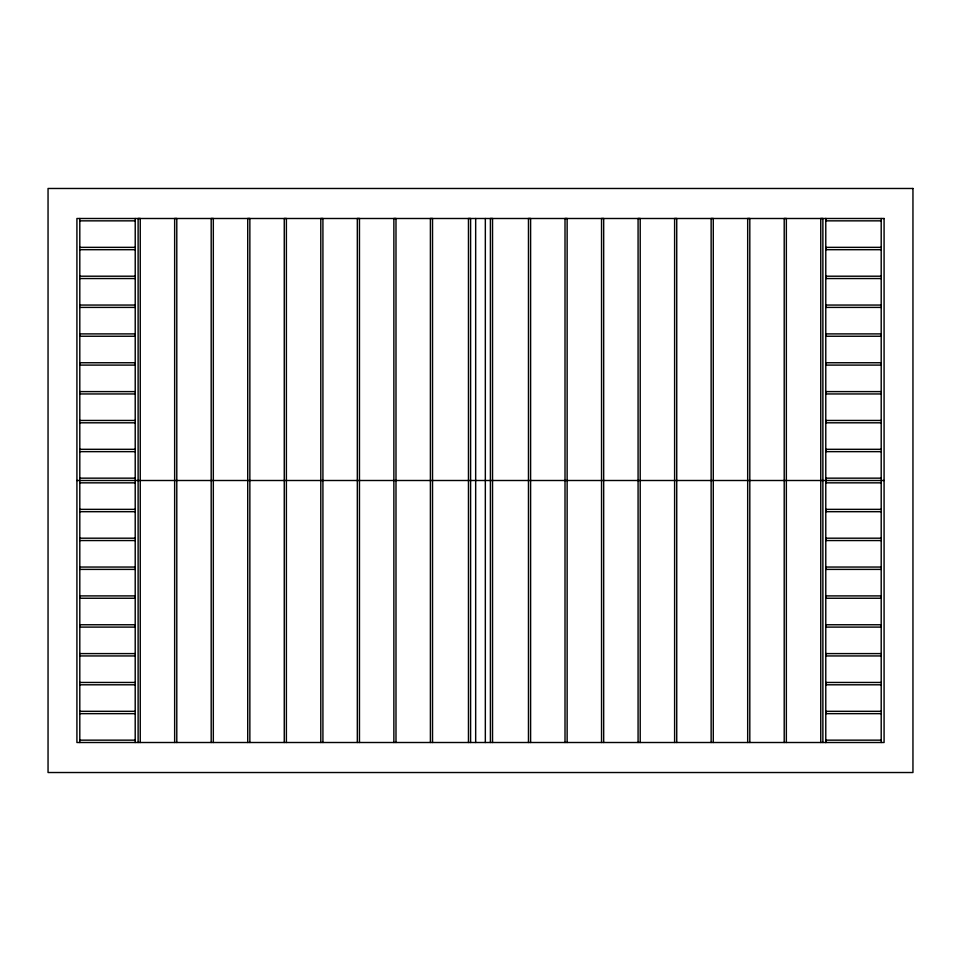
<?xml version="1.0" encoding="UTF-8"?>
<svg xmlns="http://www.w3.org/2000/svg" width="961" height="961" viewBox="0 0 961 961"><rect width="100%" height="100%" fill="white"/><g stroke="black" fill="none" stroke-linecap="round" stroke-linejoin="round"><path stroke-width="1.44" d="M79.799 220.85L135.201 220.85M881.201 220.85L825.799 220.85L825.799 218.495M79.799 247.349L135.201 247.349M881.201 247.349L825.799 247.349L825.799 249.692L881.201 249.692M79.799 249.692L135.201 249.692M79.799 276.203L135.201 276.203M881.201 276.203L825.799 276.203L825.799 278.546L881.201 278.546M79.799 278.546L135.201 278.546M79.799 305.057L135.201 305.057M881.201 305.057L825.799 305.057L825.799 307.4L881.201 307.4M79.799 307.4L135.201 307.4M79.799 333.899L135.201 333.899M881.201 333.899L825.799 333.899L825.799 336.242L881.201 336.242M79.799 336.242L135.201 336.242M79.799 362.753L135.201 362.753M881.201 362.753L825.799 362.753L825.799 365.096L881.201 365.096M79.799 365.096L135.201 365.096M79.799 391.607L135.201 391.607M881.201 391.607L825.799 391.607L825.799 393.95L881.201 393.95M79.799 393.95L135.201 393.95M79.799 420.45L135.201 420.45M881.201 420.45L825.799 420.45L825.799 422.804L881.201 422.804M79.799 422.804L135.201 422.804M79.799 449.304L135.201 449.304M881.201 449.304L825.799 449.304L825.799 451.646L881.201 451.646M79.799 451.646L135.201 451.646M79.799 478.158L135.201 478.158M881.201 478.158L825.799 478.158L825.799 482.842L881.201 482.842M76.916 480.5L884.084 480.5M79.799 482.842L135.201 482.842M79.799 509.354L135.201 509.354M881.201 509.354L825.799 509.354L825.799 511.696L881.201 511.696M79.799 511.696L135.201 511.696M79.799 538.196L135.201 538.196M881.201 538.196L825.799 538.196L825.799 540.55L881.201 540.55M79.799 540.55L135.201 540.55M79.799 567.05L135.201 567.05M881.201 567.05L825.799 567.05L825.799 569.392L881.201 569.392M79.799 569.392L135.201 569.392M79.799 595.904L135.201 595.904M881.201 595.904L825.799 595.904L825.799 598.247L881.201 598.247M79.799 598.247L135.201 598.247M79.799 624.758L135.201 624.758M881.201 624.758L825.799 624.758L825.799 627.101L881.201 627.101M79.799 627.101L135.201 627.101M79.799 653.6L135.201 653.6M881.201 653.6L825.799 653.6L825.799 655.943L881.201 655.943M79.799 655.943L135.201 655.943M79.799 682.454L135.201 682.454M881.201 682.454L825.799 682.454L825.799 684.797L881.201 684.797M79.799 684.797L135.201 684.797M79.799 711.308L135.201 711.308M881.201 711.308L825.799 711.308L825.799 713.651L881.201 713.651M79.799 713.651L135.201 713.651M79.799 740.15L135.201 740.15M881.201 740.15L825.799 740.15L825.799 742.505M881.201 218.495L881.201 742.505M825.775 218.495L825.775 742.505M822.88 742.505L822.88 218.495L820.754 218.495L820.754 742.505M786.35 742.505L786.35 218.495L784.212 218.495L784.212 742.505M749.808 742.505L749.808 218.495L747.682 218.495L747.682 742.505M713.278 742.505L713.278 218.495L711.14 218.495L711.14 742.505M676.736 742.505L676.736 218.495L674.61 218.495L674.61 742.505M640.206 742.505L640.206 218.495L638.08 218.495L638.08 742.505M603.676 742.505L603.676 218.495L601.538 218.495L601.538 742.505M567.134 742.505L567.134 218.495L565.008 218.495L565.008 742.505M530.604 742.505L530.604 218.495L528.466 218.495L528.466 742.505M492.537 742.505L492.537 218.495L490.398 218.495L490.398 742.505M485.329 218.495L485.329 742.505M475.671 218.495L475.671 742.505M470.602 742.505L470.602 218.495L468.463 218.495L468.463 742.505M432.534 742.505L432.534 218.495L430.396 218.495L430.396 742.505M395.992 742.505L395.992 218.495L393.866 218.495L393.866 742.505M359.462 742.505L359.462 218.495L357.324 218.495L357.324 742.505M322.92 742.505L322.92 218.495L320.794 218.495L320.794 742.505M286.39 742.505L286.39 218.495L284.264 218.495L284.264 742.505M249.86 742.505L249.86 218.495L247.722 218.495L247.722 742.505M213.318 742.505L213.318 218.495L211.192 218.495L211.192 742.505M176.788 742.505L176.788 218.495L174.65 218.495L174.65 742.505M140.246 742.505L140.246 218.495L138.12 218.495L138.12 742.505M135.225 218.495L135.201 742.505M79.799 218.495L79.799 742.505M912.95 188.476L48.05 188.476L48.05 772.524L912.95 772.524L912.95 188.476M884.084 218.495L76.916 218.495L76.916 742.505L884.084 742.505L884.084 218.495"/></g></svg>
